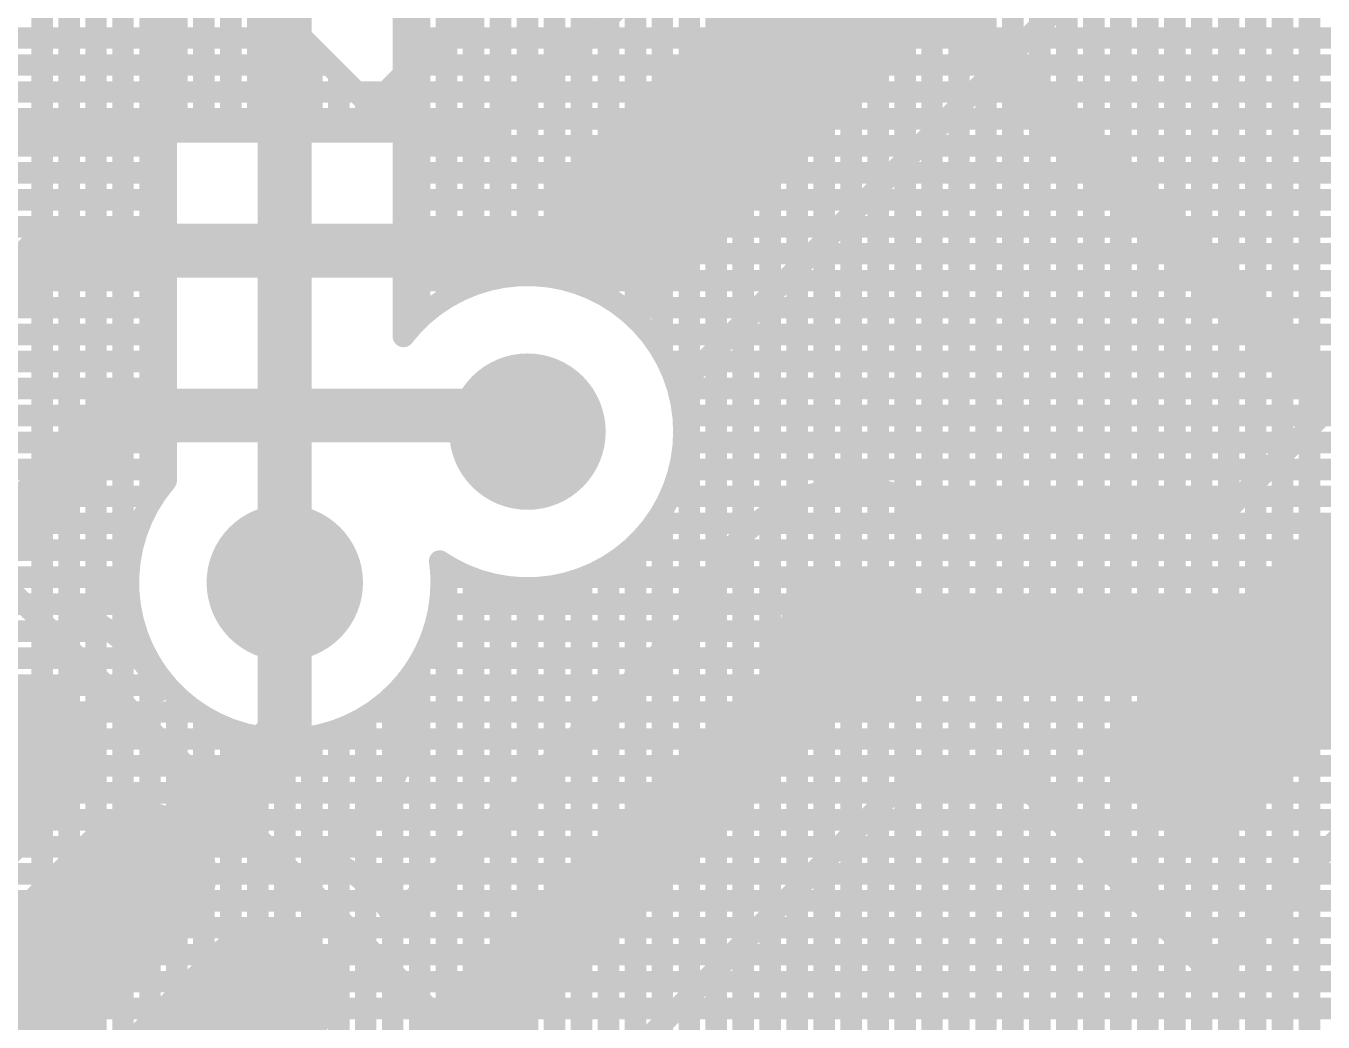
# Model space of a CAD drawing. Header units: millimetres. Extents: x 1.42 to 3.4, y 1.21 to 3.22.
# Drawn here: x 2.927 to 3.1675, y 2.1575 to 2.3422 of the extents above; entities that cross this region are included whole.
import ezdxf

# ---------------------------------------------------------------- set-up
doc = ezdxf.new("R2010")
doc.units = ezdxf.units.MM
doc.header["$MEASUREMENT"] = 0
for name, color, linetype in [('BottomLayer', 5, 'Continuous'), ('BottomSolder', 6, 'Continuous'), ('Mechanical15', 56, 'Continuous'), ('MultiLayer', 9, 'Continuous'), ('TopLayer', 1, 'Continuous'), ('TopOverlay', 2, 'Continuous'), ('TopPaste', 8, 'Continuous'), ('TopSolder', 216, 'Continuous'), ('ViaHoleLayer', 16, 'Continuous')]:
    doc.layers.add(name, color=color, linetype=linetype)

# ---------------------------------------------------------------- blocks, each defined once
blk = doc.blocks.new('KEY_SMT_3')
at = {"layer": 'TopLayer'}
for points in [[(-0.06102, 0.06102), (-0.06102, 0.08464), (-0.13976, 0.06102), (-0.13976, 0.08464)], [(-0.06102, -0.08464), (-0.06102, -0.06102), (-0.13976, -0.08464), (-0.13976, -0.06102)]]:
    blk.add_solid(points, dxfattribs=at)
at = {"layer": 'TopOverlay', "const_width": 0.006}
blk.add_lwpolyline([(-0.065, 0.09), (-0.065, -0.09)], dxfattribs=at)
at = {"layer": 'TopPaste'}
for points in [[(-0.06102, 0.06102), (-0.06102, 0.08464), (-0.13976, 0.06102), (-0.13976, 0.08464)], [(-0.06102, -0.08464), (-0.06102, -0.06102), (-0.13976, -0.08464), (-0.13976, -0.06102)]]:
    blk.add_solid(points, dxfattribs=at)
at = {"layer": 'TopSolder'}
for points in [[(-0.05852, 0.05852), (-0.05852, 0.08715), (-0.14226, 0.05852), (-0.14226, 0.08715)], [(-0.05852, -0.08715), (-0.05852, -0.05852), (-0.14226, -0.08715), (-0.14226, -0.05852)]]:
    blk.add_solid(points, dxfattribs=at)
blk = doc.blocks.new('44ML_N_21')
at = {"layer": 'Mechanical15', "const_width": 0.00394}
blk.add_lwpolyline([(0.26575, 0.26575), (0.26575, -0.26575)], dxfattribs=at)
at = {"layer": 'TopLayer', "const_width": 0.02165}
for points in [[(0.19882, -0.06299), (0.24606, -0.06299)], [(0.19882, -0.09449), (0.24606, -0.09449)], [(0.19882, -0.12598), (0.24606, -0.12598)]]:
    blk.add_lwpolyline(points, dxfattribs=at)
at = {"layer": 'TopLayer', "const_width": 0.01083}
for points in [[(0.24065, -0.06299, 1), (0.25148, -0.06299, 1)], [(0.24065, -0.09449, 1), (0.25148, -0.09449, 1)], [(0.24065, -0.12598, 1), (0.25148, -0.12598, 1)]]:
    blk.add_lwpolyline(points, format="xyb", close=True, dxfattribs=at)
at = {"layer": 'TopPaste', "const_width": 0.02165}
for points in [[(0.19882, -0.06299), (0.24606, -0.06299)], [(0.19882, -0.09449), (0.24606, -0.09449)], [(0.19882, -0.12598), (0.24606, -0.12598)]]:
    blk.add_lwpolyline(points, dxfattribs=at)
at = {"layer": 'TopPaste', "const_width": 0.01083}
for points in [[(0.24065, -0.06299, 1), (0.25148, -0.06299, 1)], [(0.24065, -0.09449, 1), (0.25148, -0.09449, 1)], [(0.24065, -0.12598, 1), (0.25148, -0.12598, 1)]]:
    blk.add_lwpolyline(points, format="xyb", close=True, dxfattribs=at)
at = {"layer": 'TopSolder', "const_width": 0.02665}
for points in [[(0.19882, -0.06299), (0.24606, -0.06299)], [(0.19882, -0.09449), (0.24606, -0.09449)], [(0.19882, -0.12598), (0.24606, -0.12598)]]:
    blk.add_lwpolyline(points, dxfattribs=at)
at = {"layer": 'TopSolder', "const_width": 0.01333}
for points in [[(0.2394, -0.06299, 1), (0.25273, -0.06299, 1)], [(0.19216, -0.09449, 1), (0.20548, -0.09449, 1)], [(0.2394, -0.09449, 1), (0.25273, -0.09449, 1)], [(0.2394, -0.12598, 1), (0.25273, -0.12598, 1)]]:
    blk.add_lwpolyline(points, format="xyb", close=True, dxfattribs=at)

msp = doc.modelspace()

# ---------------------------------------------------------------- linework, layer by layer
at = {"layer": 'BottomLayer'}
for points, const_width in [([(3, 2.288), (3, 3.21)], 0.004), ([(3.005, 2.29182), (3.005, 3.21)], 0.004), ([(3.01, 2.29422), (3.01, 3.21)], 0.004), ([(3.015, 2.29557), (3.015, 3.21)], 0.004), ([(3.02, 2.296), (3.02, 3.21)], 0.004), ([(3.025, 2.29557), (3.025, 3.21)], 0.004), ([(3.03, 2.29422), (3.03, 3.21)], 0.004), ([(3.035, 2.29182), (3.035, 3.21)], 0.004), ([(3.04, 2.288), (3.04, 3.21)], 0.004), ([(3.045, 2.2817), (3.045, 3.21)], 0.004), ([(3.05, 1.73), (3.05, 3.21)], 0.004), ([(3.055, 1.73), (3.055, 3.21)], 0.004), ([(3.06, 1.73), (3.06, 3.21)], 0.004), ([(3.065, 1.73), (3.065, 3.21)], 0.004), ([(3.07, 1.73), (3.07, 3.21)], 0.004), ([(3.075, 1.73), (3.075, 3.21)], 0.004), ([(3.08, 1.73), (3.08, 3.21)], 0.004), ([(3.085, 1.73), (3.085, 3.21)], 0.004), ([(3.09, 1.73), (3.09, 3.21)], 0.004), ([(3.095, 1.73), (3.095, 3.21)], 0.004), ([(3.1, 1.73), (3.1, 3.21)], 0.004), ([(3.105, 1.73), (3.105, 3.21)], 0.004), ([(3.11, 1.73), (3.11, 3.21)], 0.004), ([(3.115, 1.73), (3.115, 3.21)], 0.004), ([(3.12, 1.73), (3.12, 3.21)], 0.004), ([(3.125, 1.73), (3.125, 3.21)], 0.004), ([(3.13, 1.76863), (3.13, 3.21)], 0.004), ([(3.135, 1.78068), (3.135, 3.21)], 0.004), ([(3.14, 1.78769), (3.14, 3.21)], 0.004), ([(3.145, 1.79271), (3.145, 3.21)], 0.004), ([(3.15, 1.7965), (3.15, 3.21)], 0.004), ([(3.155, 1.79938), (3.155, 3.21)], 0.004), ([(3.16, 1.80153), (3.16, 3.21)], 0.004), ([(3.165, 1.80304), (3.165, 3.21)], 0.004), ([(2.93, 1.71111), (2.93, 2.54939)], 0.004), ([(2.935, 1.71611), (2.935, 2.54439)], 0.004), ([(2.94, 1.72111), (2.94, 2.53939)], 0.004), ([(2.975, 2.239), (2.975, 2.5355)], 0.01), ([(2.997, 2.28466), (2.997, 2.5355)], 0.004), ([(2.945, 1.72575), (2.945, 2.53439)], 0.004), ([(2.95, 2.2537), (2.95, 2.52939)], 0.004), ([(2.953, 2.25789), (2.953, 2.52639)], 0.004), ([(2.74561, 2.34), (2.953, 2.34)], 0.004), ([(2.997, 2.34), (3.384, 2.34)], 0.004), ([(2.74061, 2.335), (2.953, 2.335)], 0.004), ([(2.997, 2.335), (3.384, 2.335)], 0.004), ([(2.73561, 2.33), (2.953, 2.33)], 0.004), ([(2.997, 2.33), (3.384, 2.33)], 0.004), ([(2.73061, 2.325), (2.953, 2.325)], 0.004), ([(2.997, 2.325), (3.384, 2.325)], 0.004), ([(2.72561, 2.32), (2.953, 2.32)], 0.004), ([(2.997, 2.32), (3.384, 2.32)], 0.004), ([(2.72061, 2.315), (2.953, 2.315)], 0.004), ([(2.997, 2.315), (3.384, 2.315)], 0.004), ([(2.71561, 2.31), (2.953, 2.31)], 0.004), ([(2.997, 2.31), (3.384, 2.31)], 0.004), ([(2.71061, 2.305), (2.953, 2.305)], 0.004), ([(2.997, 2.305), (3.384, 2.305)], 0.004), ([(2.70561, 2.3), (2.953, 2.3)], 0.004), ([(2.997, 2.3), (3.384, 2.3)], 0.004), ([(2.70061, 2.295), (2.953, 2.295)], 0.004), ([(2.997, 2.295), (3.01245, 2.295)], 0.004), ([(3.02755, 2.295), (3.384, 2.295)], 0.004), ([(2.69561, 2.29), (2.953, 2.29)], 0.004), ([(2.997, 2.29), (3.00234, 2.29)], 0.004), ([(3.03766, 2.29), (3.384, 2.29)], 0.004), ([(2.69061, 2.285), (2.953, 2.285)], 0.004), ([(3.04274, 2.285), (3.384, 2.285)], 0.004), ([(2.68561, 2.28), (2.953, 2.28)], 0.004), ([(3.04592, 2.28), (3.384, 2.28)], 0.004), ([(2.68061, 2.275), (2.953, 2.275)], 0.004), ([(3.04787, 2.275), (3.384, 2.275)], 0.004), ([(2.67561, 2.27), (2.953, 2.27)], 0.004), ([(3.04884, 2.27), (3.384, 2.27)], 0.004), ([(2.67061, 2.265), (2.953, 2.265)], 0.004), ([(3.04893, 2.265), (3.384, 2.265)], 0.004), ([(2.66561, 2.26), (2.953, 2.26)], 0.004), ([(3.04814, 2.26), (3.384, 2.26)], 0.004), ([(2.66061, 2.255), (2.95081, 2.255)], 0.004), ([(3.0464, 2.255), (3.384, 2.255)], 0.004), ([(3.045, 1.73), (3.045, 2.2523)], 0.004), ([(2.65561, 2.25), (2.94817, 2.25)], 0.004), ([(3.04349, 2.25), (3.384, 2.25)], 0.004), ([(2.65061, 2.245), (2.94663, 2.245)], 0.004), ([(3.03889, 2.245), (3.384, 2.245)], 0.004), ([(3.04, 1.73), (3.04, 2.246)], 0.004), ([(3.005, 1.73), (3.005, 2.24218)], 0.004), ([(3.035, 1.73), (3.035, 2.24218)], 0.004), ([(2.64561, 2.24), (2.94602, 2.24)], 0.004), ([(3.00398, 2.24), (3.00942, 2.24)], 0.004), ([(3.01, 1.73), (3.01, 2.23978)], 0.004), ([(3.03, 1.73), (3.03, 2.23978)], 0.004), ([(3.03058, 2.24), (3.384, 2.24)], 0.004), ([(3.015, 1.73), (3.015, 2.23843)], 0.004), ([(3.02, 1.73), (3.02, 2.238)], 0.004), ([(3.025, 1.73), (3.025, 2.23843)], 0.004), ([(2.64061, 2.235), (2.94628, 2.235)], 0.004), ([(3.00372, 2.235), (3.384, 2.235)], 0.004), ([(2.63561, 2.23), (2.94743, 2.23)], 0.004), ([(3.00257, 2.23), (3.384, 2.23)], 0.004), ([(2.63061, 2.225), (2.9496, 2.225)], 0.004), ([(3.0004, 2.225), (3.384, 2.225)], 0.004), ([(2.95, 1.72849), (2.95, 2.2243)], 0.004), ([(3, 1.73), (3, 2.2243)], 0.004), ([(2.62561, 2.22), (2.95309, 2.22)], 0.004), ([(2.955, 1.72979), (2.955, 2.218)], 0.004), ([(2.995, 1.73), (2.995, 2.218)], 0.004), ([(2.99691, 2.22), (3.384, 2.22)], 0.004), ([(2.62061, 2.215), (2.95872, 2.215)], 0.004), ([(2.96, 1.73), (2.96, 2.21418)], 0.004), ([(2.99, 1.73), (2.99, 2.21418)], 0.004), ([(2.99128, 2.215), (3.384, 2.215)], 0.004), ([(2.965, 1.73), (2.965, 2.21178)], 0.004), ([(2.985, 1.73), (2.985, 2.21178)], 0.004), ([(2.61561, 2.21), (2.975, 2.21)], 0.004), ([(2.97, 1.73), (2.97, 2.21043)], 0.004), ([(2.975, 2.21), (3.384, 2.21)], 0.004), ([(2.975, 1.73), (2.975, 2.21)], 0.004), ([(2.98, 1.73), (2.98, 2.21043)], 0.004), ([(2.61061, 2.205), (3.384, 2.205)], 0.004), ([(2.60561, 2.2), (3.384, 2.2)], 0.004), ([(2.60061, 2.195), (3.384, 2.195)], 0.004), ([(2.59561, 2.19), (3.384, 2.19)], 0.004), ([(2.59061, 2.185), (3.384, 2.185)], 0.004), ([(2.58561, 2.18), (3.384, 2.18)], 0.004), ([(2.58061, 2.175), (3.384, 2.175)], 0.004), ([(2.57561, 2.17), (3.384, 2.17)], 0.004), ([(2.57061, 2.165), (3.384, 2.165)], 0.004), ([(2.56561, 2.16), (3.384, 2.16)], 0.004)]:
    msp.add_lwpolyline(points, dxfattribs=dict(at, const_width=const_width))
for points, const_width in [([(2.952, 2.34, 1), (2.954, 2.34, 1)], 0.002), ([(2.996, 2.34, 1), (2.998, 2.34, 1)], 0.002), ([(2.952, 2.335, 1), (2.954, 2.335, 1)], 0.002), ([(2.996, 2.335, 1), (2.998, 2.335, 1)], 0.002), ([(2.952, 2.33, 1), (2.954, 2.33, 1)], 0.002), ([(2.996, 2.33, 1), (2.998, 2.33, 1)], 0.002), ([(2.952, 2.325, 1), (2.954, 2.325, 1)], 0.002), ([(2.996, 2.325, 1), (2.998, 2.325, 1)], 0.002), ([(2.952, 2.32, 1), (2.954, 2.32, 1)], 0.002), ([(2.996, 2.32, 1), (2.998, 2.32, 1)], 0.002), ([(2.952, 2.315, 1), (2.954, 2.315, 1)], 0.002), ([(2.996, 2.315, 1), (2.998, 2.315, 1)], 0.002), ([(2.952, 2.31, 1), (2.954, 2.31, 1)], 0.002), ([(2.996, 2.31, 1), (2.998, 2.31, 1)], 0.002), ([(2.952, 2.305, 1), (2.954, 2.305, 1)], 0.002), ([(2.996, 2.305, 1), (2.998, 2.305, 1)], 0.002), ([(2.952, 2.3, 1), (2.954, 2.3, 1)], 0.002), ([(2.996, 2.3, 1), (2.998, 2.3, 1)], 0.002), ([(2.952, 2.295, 1), (2.954, 2.295, 1)], 0.002), ([(2.996, 2.295, 1), (2.998, 2.295, 1)], 0.002), ([(3.01145, 2.295, 1), (3.01345, 2.295, 1)], 0.002), ([(3.014, 2.29557, 1), (3.016, 2.29557, 1)], 0.002), ([(3.019, 2.296, 1), (3.021, 2.296, 1)], 0.002), ([(3.024, 2.29557, 1), (3.026, 2.29557, 1)], 0.002), ([(3.02655, 2.295, 1), (3.02855, 2.295, 1)], 0.002), ([(3.009, 2.29422, 1), (3.011, 2.29422, 1)], 0.002), ([(3.029, 2.29422, 1), (3.031, 2.29422, 1)], 0.002), ([(2.952, 2.29, 1), (2.954, 2.29, 1)], 0.002), ([(2.996, 2.29, 1), (2.998, 2.29, 1)], 0.002), ([(3.00134, 2.29, 1), (3.00334, 2.29, 1)], 0.002), ([(3.004, 2.29182, 1), (3.006, 2.29182, 1)], 0.002), ([(3.034, 2.29182, 1), (3.036, 2.29182, 1)], 0.002), ([(3.03666, 2.29, 1), (3.03866, 2.29, 1)], 0.002), ([(2.999, 2.288, 1), (3.001, 2.288, 1)], 0.002), ([(3.039, 2.288, 1), (3.041, 2.288, 1)], 0.002), ([(2.952, 2.285, 1), (2.954, 2.285, 1)], 0.002), ([(2.996, 2.28466, 1), (2.998, 2.28466, 1)], 0.002), ([(2.996, 2.28466, 1), (2.998, 2.28466, 1)], 0.002), ([(3.04174, 2.285, 1), (3.04374, 2.285, 1)], 0.002), ([(3.044, 2.2817, 1), (3.046, 2.2817, 1)], 0.002), ([(2.952, 2.28, 1), (2.954, 2.28, 1)], 0.002), ([(3.04492, 2.28, 1), (3.04692, 2.28, 1)], 0.002), ([(3.014, 2.267, 1), (3.026, 2.267, 1)], 0.012), ([(2.952, 2.275, 1), (2.954, 2.275, 1)], 0.002), ([(3.04687, 2.275, 1), (3.04887, 2.275, 1)], 0.002), ([(2.952, 2.27, 1), (2.954, 2.27, 1)], 0.002), ([(3.04784, 2.27, 1), (3.04984, 2.27, 1)], 0.002), ([(3.048, 2.267, 1), (3.05, 2.267, 1)], 0.002), ([(3.048, 2.267, 1), (3.05, 2.267, 1)], 0.002), ([(2.952, 2.265, 1), (2.954, 2.265, 1)], 0.002), ([(3.04793, 2.265, 1), (3.04993, 2.265, 1)], 0.002), ([(2.952, 2.26, 1), (2.954, 2.26, 1)], 0.002), ([(3.04714, 2.26, 1), (3.04914, 2.26, 1)], 0.002), ([(2.952, 2.25789, 1), (2.954, 2.25789, 1)], 0.002), ([(2.952, 2.25789, 1), (2.954, 2.25789, 1)], 0.002), ([(2.94981, 2.255, 1), (2.95181, 2.255, 1)], 0.002), ([(3.0454, 2.255, 1), (3.0474, 2.255, 1)], 0.002), ([(2.949, 2.2537, 1), (2.951, 2.2537, 1)], 0.002), ([(3.044, 2.2523, 1), (3.046, 2.2523, 1)], 0.002), ([(2.94717, 2.25, 1), (2.94917, 2.25, 1)], 0.002), ([(3.04249, 2.25, 1), (3.04449, 2.25, 1)], 0.002), ([(2.969, 2.239, 1), (2.981, 2.239, 1)], 0.012), ([(2.94563, 2.245, 1), (2.94763, 2.245, 1)], 0.002), ([(3.03789, 2.245, 1), (3.03989, 2.245, 1)], 0.002), ([(3.039, 2.246, 1), (3.041, 2.246, 1)], 0.002), ([(2.9725, 2.239, 1), (2.9775, 2.239, 1)], 0.005), ([(3.00272, 2.243, 1), (3.00472, 2.243, 1)], 0.002), ([(3.00272, 2.243, 1), (3.00472, 2.243, 1)], 0.002), ([(3.004, 2.24218, 1), (3.006, 2.24218, 1)], 0.002), ([(3.034, 2.24218, 1), (3.036, 2.24218, 1)], 0.002), ([(2.94502, 2.24, 1), (2.94702, 2.24, 1)], 0.002), ([(3.00298, 2.24, 1), (3.00498, 2.24, 1)], 0.002), ([(3.00842, 2.24, 1), (3.01042, 2.24, 1)], 0.002), ([(3.009, 2.23978, 1), (3.011, 2.23978, 1)], 0.002), ([(3.029, 2.23978, 1), (3.031, 2.23978, 1)], 0.002), ([(3.02958, 2.24, 1), (3.03158, 2.24, 1)], 0.002), ([(3.003, 2.239, 1), (3.005, 2.239, 1)], 0.002), ([(3.003, 2.239, 1), (3.005, 2.239, 1)], 0.002), ([(3.014, 2.23843, 1), (3.016, 2.23843, 1)], 0.002), ([(3.019, 2.238, 1), (3.021, 2.238, 1)], 0.002), ([(3.024, 2.23843, 1), (3.026, 2.23843, 1)], 0.002), ([(3.07464, 2.22751, 1), (3.08664, 2.22751, 1)], 0.012), ([(2.94528, 2.235, 1), (2.94728, 2.235, 1)], 0.002), ([(3.00272, 2.235, 1), (3.00472, 2.235, 1)], 0.002), ([(2.94643, 2.23, 1), (2.94843, 2.23, 1)], 0.002), ([(3.00157, 2.23, 1), (3.00357, 2.23, 1)], 0.002), ([(2.9486, 2.225, 1), (2.9506, 2.225, 1)], 0.002), ([(2.9994, 2.225, 1), (3.0014, 2.225, 1)], 0.002), ([(2.949, 2.2243, 1), (2.951, 2.2243, 1)], 0.002), ([(2.999, 2.2243, 1), (3.001, 2.2243, 1)], 0.002), ([(2.95209, 2.22, 1), (2.95409, 2.22, 1)], 0.002), ([(2.954, 2.218, 1), (2.956, 2.218, 1)], 0.002), ([(2.994, 2.218, 1), (2.996, 2.218, 1)], 0.002), ([(2.99591, 2.22, 1), (2.99791, 2.22, 1)], 0.002), ([(2.95772, 2.215, 1), (2.95972, 2.215, 1)], 0.002), ([(2.959, 2.21418, 1), (2.961, 2.21418, 1)], 0.002), ([(2.989, 2.21418, 1), (2.991, 2.21418, 1)], 0.002), ([(2.99028, 2.215, 1), (2.99228, 2.215, 1)], 0.002), ([(2.964, 2.21178, 1), (2.966, 2.21178, 1)], 0.002), ([(2.984, 2.21178, 1), (2.986, 2.21178, 1)], 0.002), ([(2.969, 2.21043, 1), (2.971, 2.21043, 1)], 0.002), ([(2.974, 2.21, 1), (2.976, 2.21, 1)], 0.002), ([(2.974, 2.21, 1), (2.976, 2.21, 1)], 0.002), ([(2.974, 2.21, 1), (2.976, 2.21, 1)], 0.002), ([(2.979, 2.21043, 1), (2.981, 2.21043, 1)], 0.002)]:
    msp.add_lwpolyline(points, format="xyb", close=True, dxfattribs=dict(at, const_width=const_width))
at = {"layer": 'BottomLayer', "const_width": 0.004}
for points in [[(2.997, 2.28466, -0.716435), (3.049, 2.267)], [(3.049, 2.267, -0.601717), (3.00372, 2.243)], [(3.004, 2.239, -1.436901), (2.953, 2.25789)], [(3.00372, 2.243, -0.034596), (3.004, 2.239)]]:
    msp.add_lwpolyline(points, format="xyb", dxfattribs=at)
at = {"layer": 'BottomSolder', "const_width": 0.0145}
for points in [[(3.01275, 2.267, 1), (3.02725, 2.267, 1)], [(2.96775, 2.239, 1), (2.98225, 2.239, 1)], [(3.07339, 2.22751, 1), (3.08789, 2.22751, 1)]]:
    msp.add_lwpolyline(points, format="xyb", close=True, dxfattribs=at)
at = {"layer": 'MultiLayer', "const_width": 0.012}
for points in [[(3.014, 2.267, 1), (3.026, 2.267, 1)], [(2.969, 2.239, 1), (2.981, 2.239, 1)], [(3.07464, 2.22751, 1), (3.08664, 2.22751, 1)]]:
    msp.add_lwpolyline(points, format="xyb", close=True, dxfattribs=at)
at = {"layer": 'TopLayer'}
for points, const_width in [([(2.95, 2.32258), (2.95, 2.49226)], 0.004), ([(2.945, 2.32258), (2.945, 2.48726)], 0.004), ([(2.94, 2.32258), (2.94, 2.48226)], 0.004), ([(2.935, 2.32258), (2.935, 2.47726)], 0.004), ([(3.125, 2.25201), (3.125, 2.47726)], 0.004), ([(3.14, 2.25201), (3.14, 2.47514)], 0.004), ([(2.93, 2.32256), (2.93, 2.47226)], 0.004), ([(3.13, 2.25201), (3.13, 2.47226)], 0.004), ([(3.135, 2.25201), (3.135, 2.47014)], 0.004), ([(3.145, 2.25201), (3.145, 2.45226)], 0.004), ([(3.15, 2.25274), (3.15, 2.44726)], 0.004), ([(3.155, 2.25774), (3.155, 2.44226)], 0.004), ([(3.16, 2.26274), (3.16, 2.43726)], 0.004), ([(3.165, 2.26774), (3.165, 2.43226)], 0.004), ([(2.99102, 2.32728), (3.07074, 2.407)], 0.004), ([(3.01383, 2.32258), (3.082, 2.39074)], 0.004), ([(3.035, 2.34375), (3.035, 2.37125)], 0.004), ([(2.95028, 2.36802), (2.99102, 2.32728)], 0.004), ([(3.03, 2.33875), (3.03, 2.36625)], 0.004), ([(2.955, 2.32258), (2.955, 2.3633)], 0.004), ([(3.025, 2.33375), (3.025, 2.36125)], 0.004), ([(2.96, 2.32258), (2.96, 2.3583)], 0.004), ([(3.02, 2.32875), (3.02, 2.35625)], 0.004), ([(2.965, 2.32258), (2.965, 2.3533)], 0.004), ([(3.015, 2.32375), (3.015, 2.35125)], 0.004), ([(2.97, 2.32258), (2.97, 2.3483)], 0.004), ([(3.04785, 2.2751), (3.12274, 2.35)], 0.004), ([(3.01, 2.32258), (3.01, 2.34625)], 0.004), ([(3.12, 2.25201), (3.12, 2.34726)], 0.004), ([(2.975, 2.32258), (2.975, 2.3433)], 0.004), ([(3.005, 2.32258), (3.005, 2.34125)], 0.004), ([(3.115, 2.25201), (3.115, 2.34226)], 0.004), ([(2.83308, 2.34), (2.9783, 2.34)], 0.004), ([(2.98, 2.32258), (2.98, 2.3383)], 0.004), ([(3.00375, 2.34), (3.03125, 2.34)], 0.004), ([(3.11274, 2.34), (3.25726, 2.34)], 0.004), ([(3, 2.32258), (3, 2.33625)], 0.004), ([(3.11, 2.25201), (3.11, 2.33726)], 0.004), ([(2.83779, 2.335), (2.9833, 2.335)], 0.004), ([(2.985, 2.32258), (2.985, 2.3333)], 0.004), ([(2.99875, 2.335), (3.02625, 2.335)], 0.004), ([(3.03258, 2.30058), (3.06251, 2.33051)], 0.01), ([(3.10774, 2.335), (3.26226, 2.335)], 0.004), ([(2.995, 2.32258), (2.995, 2.33125)], 0.004), ([(3.105, 2.25201), (3.105, 2.33226)], 0.004), ([(2.84071, 2.33), (2.9883, 2.33)], 0.004), ([(2.9883, 2.33), (2.99375, 2.33)], 0.004), ([(2.99375, 2.33), (3.02125, 2.33)], 0.004), ([(3.10274, 2.33), (3.26726, 2.33)], 0.004), ([(2.99, 2.32258), (2.99, 2.3283)], 0.004), ([(3.1, 2.25201), (3.1, 2.32726)], 0.004), ([(2.84242, 2.325), (3.01625, 2.325)], 0.004), ([(3.09774, 2.325), (3.27226, 2.325)], 0.004), ([(2.931, 2.32258), (3.01383, 2.32258)], 0.004), ([(3.095, 2.2527), (3.095, 2.32226)], 0.004), ([(3.09274, 2.32), (3.27726, 2.32)], 0.004), ([(3.09, 2.25496), (3.09, 2.31726)], 0.004), ([(3.08774, 2.315), (3.28226, 2.315)], 0.004), ([(3.085, 2.25618), (3.085, 2.31226)], 0.004), ([(3.08274, 2.31), (3.28726, 2.31)], 0.004), ([(3.08, 2.2565), (3.08, 2.30726)], 0.004), ([(3.07774, 2.305), (3.39, 2.305)], 0.004), ([(2.86546, 2.23504), (2.931, 2.30058)], 0.01), ([(2.931, 2.30058), (3.03258, 2.30058)], 0.01), ([(3.075, 2.25596), (3.075, 2.30226)], 0.004), ([(3.07274, 2.3), (3.39, 2.3)], 0.004), ([(3.07, 2.25449), (3.07, 2.29726)], 0.004), ([(3.06774, 2.295), (3.39, 2.295)], 0.004), ([(3.06274, 2.29), (3.39, 2.29)], 0.004), ([(3.065, 2.25193), (3.065, 2.29226)], 0.004), ([(3.14927, 2.25201), (3.185, 2.28774)], 0.004), ([(3.06, 2.24788), (3.06, 2.28726)], 0.004), ([(3.05774, 2.285), (3.18226, 2.285)], 0.004), ([(3.055, 2.24106), (3.055, 2.28226)], 0.004), ([(3.05274, 2.28), (3.17726, 2.28)], 0.004), ([(3.05, 2.23152), (3.05, 2.27726)], 0.004), ([(3.04787, 2.275), (3.17226, 2.275)], 0.004), ([(2.88773, 2.21277), (2.94496, 2.27)], 0.01), ([(2.94496, 2.27), (3.0205, 2.27)], 0.01), ([(3.0205, 2.27), (3.0235, 2.267)], 0.01), ([(3.04884, 2.27), (3.16726, 2.27)], 0.004), ([(3.04893, 2.265), (3.16226, 2.265)], 0.004), ([(3.04814, 2.26), (3.15726, 2.26)], 0.004), ([(3.0464, 2.255), (3.07141, 2.255)], 0.004), ([(3.08987, 2.255), (3.15226, 2.255)], 0.004), ([(3.045, 2.22652), (3.045, 2.2523)], 0.004), ([(3.09616, 2.25201), (3.14927, 2.25201)], 0.004), ([(3.04349, 2.25), (3.06233, 2.25)], 0.004), ([(3.14602, 2.16728), (3.22574, 2.247)], 0.004), ([(3.03889, 2.245), (3.05751, 2.245)], 0.004), ([(3.04, 2.22152), (3.04, 2.246)], 0.004), ([(2.975, 2.21095), (2.975, 2.239)], 0.01), ([(3.005, 2.18652), (3.005, 2.24218)], 0.004), ([(3.035, 2.21652), (3.035, 2.24218)], 0.004), ([(2.93848, 2.23241), (2.94602, 2.23994)], 0.004), ([(3.00398, 2.24), (3.00942, 2.24)], 0.004), ([(3.01, 2.19152), (3.01, 2.23978)], 0.004), ([(3.03, 2.21152), (3.03, 2.23978)], 0.004), ([(3.03058, 2.24), (3.05447, 2.24)], 0.004), ([(2.945, 2.22816), (2.945, 2.23892)], 0.004), ([(3.015, 2.19652), (3.015, 2.23843)], 0.004), ([(3.02, 2.20152), (3.02, 2.238)], 0.004), ([(3.025, 2.20652), (3.025, 2.23843)], 0.004), ([(2.94108, 2.235), (2.94628, 2.235)], 0.004), ([(3.00372, 2.235), (3.05263, 2.235)], 0.004), ([(2.97681, 2.12368), (3.08064, 2.22751)], 0.015), ([(2.99524, 2.17675), (3.05235, 2.23386)], 0.004), ([(3.08064, 2.22751), (3.16551, 2.22751)], 0.015), ([(2.94265, 2.23), (2.94743, 2.23)], 0.004), ([(3.00257, 2.23), (3.04848, 2.23)], 0.004), ([(3.0004, 2.225), (3.04348, 2.225)], 0.004), ([(3, 2.18152), (3, 2.2243)], 0.004), ([(2.997, 2.21095), (2.997, 2.22011)], 0.004), ([(2.997, 2.22), (3.03848, 2.22)], 0.004), ([(2.93227, 2.16822), (2.975, 2.21095)], 0.01), ([(2.997, 2.215), (3.03348, 2.215)], 0.004), ([(2.99698, 2.21), (3.02848, 2.21)], 0.004), ([(2.99618, 2.205), (3.02348, 2.205)], 0.004), ([(2.995, 2.17715), (2.995, 2.20179)], 0.004), ([(3.095, 1.90464), (3.095, 2.20231)], 0.004), ([(3.09616, 2.20301), (3.11029, 2.20301)], 0.004), ([(3.1, 1.89964), (3.1, 2.20301)], 0.004), ([(3.105, 1.89464), (3.105, 2.20301)], 0.004), ([(3.11, 1.88964), (3.11, 2.20301)], 0.004), ([(3.11029, 2.20301), (3.14602, 2.16728)], 0.004), ([(2.99408, 2.2), (3.01848, 2.2)], 0.004), ([(3.02017, 2.13239), (3.08699, 2.19921)], 0.004), ([(3.08982, 2.2), (3.1133, 2.2)], 0.004), ([(3.09, 1.90964), (3.09, 2.20006)], 0.004), ([(3.085, 1.90879), (3.085, 2.19722)], 0.004), ([(3.115, 1.88566), (3.115, 2.1983)], 0.004), ([(2.98303, 2.18787), (2.99052, 2.19536)], 0.004), ([(2.99, 2.18321), (2.99, 2.19484)], 0.004), ([(2.99016, 2.195), (3.01348, 2.195)], 0.004), ([(3.08278, 2.195), (3.1183, 2.195)], 0.004), ([(3.08, 1.90379), (3.08, 2.19222)], 0.004), ([(3.12, 1.88566), (3.12, 2.1933)], 0.004), ([(2.98516, 2.19), (3.00848, 2.19)], 0.004), ([(3.07778, 2.19), (3.1233, 2.19)], 0.004), ([(3.16875, 2.19), (3.39, 2.19)], 0.004), ([(3.075, 1.89879), (3.075, 2.18722)], 0.004), ([(3.125, 1.88566), (3.125, 2.1883)], 0.004), ([(2.98783, 2.185), (3.00348, 2.185)], 0.004), ([(3.07278, 2.185), (3.1283, 2.185)], 0.004), ([(3.16375, 2.185), (3.39, 2.185)], 0.004), ([(3.165, 1.92233), (3.165, 2.18625)], 0.004), ([(3.07, 1.89379), (3.07, 2.18222)], 0.004), ([(3.13, 1.88566), (3.13, 2.1833)], 0.004), ([(2.99301, 2.18), (2.99848, 2.18)], 0.004), ([(3.06778, 2.18), (3.1333, 2.18)], 0.004), ([(3.15875, 2.18), (3.39, 2.18)], 0.004), ([(3.16, 1.91699), (3.16, 2.18125)], 0.004), ([(3.065, 1.88879), (3.065, 2.17722)], 0.004), ([(3.135, 1.88615), (3.135, 2.1783)], 0.004), ([(3.06278, 2.175), (3.1383, 2.175)], 0.004), ([(3.15375, 2.175), (3.39, 2.175)], 0.004), ([(3.155, 1.90615), (3.155, 2.17625)], 0.004), ([(3.06, 1.88566), (3.06, 2.17222)], 0.004), ([(3.14, 1.89115), (3.14, 2.1733)], 0.004), ([(3.05778, 2.17), (3.1433, 2.17)], 0.004), ([(3.1433, 2.17), (3.14875, 2.17)], 0.004), ([(3.14875, 2.17), (3.39, 2.17)], 0.004), ([(3.15, 1.90115), (3.15, 2.17125)], 0.004), ([(3.145, 1.89615), (3.145, 2.1683)], 0.004), ([(3.05278, 2.165), (3.39, 2.165)], 0.004), ([(3.055, 1.88566), (3.055, 2.16722)], 0.004), ([(3.05, 1.88566), (3.05, 2.16222)], 0.004), ([(3.04778, 2.16), (3.39, 2.16)], 0.004), ([(3.045, 1.88566), (3.045, 2.15722)], 0.004)]:
    msp.add_lwpolyline(points, dxfattribs=dict(at, const_width=const_width))
for points, const_width in [([(2.974, 2.3433, 1), (2.976, 2.3433, 1)], 0.002), ([(3.034, 2.34375, 1), (3.036, 2.34375, 1)], 0.002), ([(3.004, 2.34125, 1), (3.006, 2.34125, 1)], 0.002), ([(3.114, 2.34226, 1), (3.116, 2.34226, 1)], 0.002), ([(2.9773, 2.34, 1), (2.9793, 2.34, 1)], 0.002), ([(2.979, 2.3383, 1), (2.981, 2.3383, 1)], 0.002), ([(3.00275, 2.34, 1), (3.00475, 2.34, 1)], 0.002), ([(3.029, 2.33875, 1), (3.031, 2.33875, 1)], 0.002), ([(3.03025, 2.34, 1), (3.03225, 2.34, 1)], 0.002), ([(3.11174, 2.34, 1), (3.11374, 2.34, 1)], 0.002), ([(2.999, 2.33625, 1), (3.001, 2.33625, 1)], 0.002), ([(3.109, 2.33726, 1), (3.111, 2.33726, 1)], 0.002), ([(2.9823, 2.335, 1), (2.9843, 2.335, 1)], 0.002), ([(2.984, 2.3333, 1), (2.986, 2.3333, 1)], 0.002), ([(2.99775, 2.335, 1), (2.99975, 2.335, 1)], 0.002), ([(3.024, 2.33375, 1), (3.026, 2.33375, 1)], 0.002), ([(3.02525, 2.335, 1), (3.02725, 2.335, 1)], 0.002), ([(3.06001, 2.33051, 1), (3.06501, 2.33051, 1)], 0.005), ([(3.10674, 2.335, 1), (3.10874, 2.335, 1)], 0.002), ([(2.994, 2.33125, 1), (2.996, 2.33125, 1)], 0.002), ([(3.104, 2.33226, 1), (3.106, 2.33226, 1)], 0.002), ([(2.9873, 2.33, 1), (2.9893, 2.33, 1)], 0.002), ([(2.9873, 2.33, 1), (2.9893, 2.33, 1)], 0.002), ([(2.99275, 2.33, 1), (2.99475, 2.33, 1)], 0.002), ([(2.99275, 2.33, 1), (2.99475, 2.33, 1)], 0.002), ([(3.019, 2.32875, 1), (3.021, 2.32875, 1)], 0.002), ([(3.02025, 2.33, 1), (3.02225, 2.33, 1)], 0.002), ([(3.10174, 2.33, 1), (3.10374, 2.33, 1)], 0.002), ([(2.989, 2.3283, 1), (2.991, 2.3283, 1)], 0.002), ([(2.99002, 2.32728, 1), (2.99202, 2.32728, 1)], 0.002), ([(2.99002, 2.32728, 1), (2.99202, 2.32728, 1)], 0.002), ([(3.099, 2.32726, 1), (3.101, 2.32726, 1)], 0.002), ([(3.014, 2.32375, 1), (3.016, 2.32375, 1)], 0.002), ([(3.01525, 2.325, 1), (3.01725, 2.325, 1)], 0.002), ([(3.09674, 2.325, 1), (3.09874, 2.325, 1)], 0.002), ([(2.929, 2.32256, 1), (2.931, 2.32256, 1)], 0.002), ([(2.93, 2.32258, 1), (2.932, 2.32258, 1)], 0.002), ([(2.93, 2.32258, 1), (2.932, 2.32258, 1)], 0.002), ([(2.93, 2.32258, 1), (2.932, 2.32258, 1)], 0.002), ([(2.934, 2.32258, 1), (2.936, 2.32258, 1)], 0.002), ([(2.939, 2.32258, 1), (2.941, 2.32258, 1)], 0.002), ([(2.944, 2.32258, 1), (2.946, 2.32258, 1)], 0.002), ([(2.949, 2.32258, 1), (2.951, 2.32258, 1)], 0.002), ([(2.954, 2.32258, 1), (2.956, 2.32258, 1)], 0.002), ([(2.959, 2.32258, 1), (2.961, 2.32258, 1)], 0.002), ([(2.964, 2.32258, 1), (2.966, 2.32258, 1)], 0.002), ([(2.969, 2.32258, 1), (2.971, 2.32258, 1)], 0.002), ([(2.974, 2.32258, 1), (2.976, 2.32258, 1)], 0.002), ([(2.979, 2.32258, 1), (2.981, 2.32258, 1)], 0.002), ([(2.984, 2.32258, 1), (2.986, 2.32258, 1)], 0.002), ([(2.989, 2.32258, 1), (2.991, 2.32258, 1)], 0.002), ([(2.994, 2.32258, 1), (2.996, 2.32258, 1)], 0.002), ([(2.999, 2.32258, 1), (3.001, 2.32258, 1)], 0.002), ([(3.004, 2.32258, 1), (3.006, 2.32258, 1)], 0.002), ([(3.009, 2.32258, 1), (3.011, 2.32258, 1)], 0.002), ([(3.01283, 2.32258, 1), (3.01483, 2.32258, 1)], 0.002), ([(3.01283, 2.32258, 1), (3.01483, 2.32258, 1)], 0.002), ([(3.094, 2.32226, 1), (3.096, 2.32226, 1)], 0.002), ([(3.09174, 2.32, 1), (3.09374, 2.32, 1)], 0.002), ([(3.089, 2.31726, 1), (3.091, 2.31726, 1)], 0.002), ([(3.08674, 2.315, 1), (3.08874, 2.315, 1)], 0.002), ([(3.084, 2.31226, 1), (3.086, 2.31226, 1)], 0.002), ([(3.08174, 2.31, 1), (3.08374, 2.31, 1)], 0.002), ([(3.079, 2.30726, 1), (3.081, 2.30726, 1)], 0.002), ([(3.07674, 2.305, 1), (3.07874, 2.305, 1)], 0.002), ([(2.9285, 2.30058, 1), (2.9335, 2.30058, 1)], 0.005), ([(2.9285, 2.30058, 1), (2.9335, 2.30058, 1)], 0.005), ([(3.03008, 2.30058, 1), (3.03508, 2.30058, 1)], 0.005), ([(3.03008, 2.30058, 1), (3.03508, 2.30058, 1)], 0.005), ([(3.074, 2.30226, 1), (3.076, 2.30226, 1)], 0.002), ([(3.07174, 2.3, 1), (3.07374, 2.3, 1)], 0.002), ([(3.069, 2.29726, 1), (3.071, 2.29726, 1)], 0.002), ([(3.06674, 2.295, 1), (3.06874, 2.295, 1)], 0.002), ([(3.06174, 2.29, 1), (3.06374, 2.29, 1)], 0.002), ([(3.064, 2.29226, 1), (3.066, 2.29226, 1)], 0.002), ([(3.059, 2.28726, 1), (3.061, 2.28726, 1)], 0.002), ([(3.05674, 2.285, 1), (3.05874, 2.285, 1)], 0.002), ([(3.054, 2.28226, 1), (3.056, 2.28226, 1)], 0.002), ([(3.05174, 2.28, 1), (3.05374, 2.28, 1)], 0.002), ([(3.014, 2.267, 1), (3.026, 2.267, 1)], 0.012), ([(3.049, 2.27726, 1), (3.051, 2.27726, 1)], 0.002), ([(3.04684, 2.2751, 1), (3.04885, 2.2751, 1)], 0.002), ([(3.04684, 2.2751, 1), (3.04885, 2.2751, 1)], 0.002), ([(3.04687, 2.275, 1), (3.04887, 2.275, 1)], 0.002), ([(2.94246, 2.27, 1), (2.94746, 2.27, 1)], 0.005), ([(2.94246, 2.27, 1), (2.94746, 2.27, 1)], 0.005), ([(3.018, 2.27, 1), (3.023, 2.27, 1)], 0.005), ([(3.018, 2.27, 1), (3.023, 2.27, 1)], 0.005), ([(3.021, 2.267, 1), (3.026, 2.267, 1)], 0.005), ([(3.04784, 2.27, 1), (3.04984, 2.27, 1)], 0.002), ([(3.16626, 2.27, 1), (3.16826, 2.27, 1)], 0.002), ([(3.048, 2.267, 1), (3.05, 2.267, 1)], 0.002), ([(3.048, 2.267, 1), (3.05, 2.267, 1)], 0.002), ([(3.164, 2.26774, 1), (3.166, 2.26774, 1)], 0.002), ([(3.04793, 2.265, 1), (3.04993, 2.265, 1)], 0.002), ([(3.16126, 2.265, 1), (3.16326, 2.265, 1)], 0.002), ([(3.159, 2.26274, 1), (3.161, 2.26274, 1)], 0.002), ([(3.04714, 2.26, 1), (3.04914, 2.26, 1)], 0.002), ([(3.15626, 2.26, 1), (3.15826, 2.26, 1)], 0.002), ([(3.079, 2.2565, 1), (3.081, 2.2565, 1)], 0.002), ([(3.154, 2.25774, 1), (3.156, 2.25774, 1)], 0.002), ([(3.0454, 2.255, 1), (3.0474, 2.255, 1)], 0.002), ([(3.069, 2.25449, 1), (3.071, 2.25449, 1)], 0.002), ([(3.07041, 2.255, 1), (3.07241, 2.255, 1)], 0.002), ([(3.074, 2.25596, 1), (3.076, 2.25596, 1)], 0.002), ([(3.084, 2.25618, 1), (3.086, 2.25618, 1)], 0.002), ([(3.08887, 2.255, 1), (3.09087, 2.255, 1)], 0.002), ([(3.089, 2.25496, 1), (3.091, 2.25496, 1)], 0.002), ([(3.15126, 2.255, 1), (3.15326, 2.255, 1)], 0.002), ([(3.044, 2.2523, 1), (3.046, 2.2523, 1)], 0.002), ([(3.064, 2.25193, 1), (3.066, 2.25193, 1)], 0.002), ([(3.094, 2.2527, 1), (3.096, 2.2527, 1)], 0.002), ([(3.09516, 2.25201, 1), (3.09716, 2.25201, 1)], 0.002), ([(3.09516, 2.25201, 1), (3.09716, 2.25201, 1)], 0.002), ([(3.099, 2.25201, 1), (3.101, 2.25201, 1)], 0.002), ([(3.104, 2.25201, 1), (3.106, 2.25201, 1)], 0.002), ([(3.109, 2.25201, 1), (3.111, 2.25201, 1)], 0.002), ([(3.114, 2.25201, 1), (3.116, 2.25201, 1)], 0.002), ([(3.119, 2.25201, 1), (3.121, 2.25201, 1)], 0.002), ([(3.124, 2.25201, 1), (3.126, 2.25201, 1)], 0.002), ([(3.129, 2.25201, 1), (3.131, 2.25201, 1)], 0.002), ([(3.134, 2.25201, 1), (3.136, 2.25201, 1)], 0.002), ([(3.139, 2.25201, 1), (3.141, 2.25201, 1)], 0.002), ([(3.144, 2.25201, 1), (3.146, 2.25201, 1)], 0.002), ([(3.14827, 2.25201, 1), (3.15027, 2.25201, 1)], 0.002), ([(3.14827, 2.25201, 1), (3.15027, 2.25201, 1)], 0.002), ([(3.149, 2.25274, 1), (3.151, 2.25274, 1)], 0.002), ([(3.04249, 2.25, 1), (3.04449, 2.25, 1)], 0.002), ([(3.06133, 2.25, 1), (3.06333, 2.25, 1)], 0.002), ([(2.969, 2.239, 1), (2.981, 2.239, 1)], 0.012), ([(3.059, 2.24788, 1), (3.061, 2.24788, 1)], 0.002), ([(3.03789, 2.245, 1), (3.03989, 2.245, 1)], 0.002), ([(3.039, 2.246, 1), (3.041, 2.246, 1)], 0.002), ([(3.05651, 2.245, 1), (3.05851, 2.245, 1)], 0.002), ([(2.9725, 2.239, 1), (2.9775, 2.239, 1)], 0.005), ([(3.00272, 2.243, 1), (3.00472, 2.243, 1)], 0.002), ([(3.00272, 2.243, 1), (3.00472, 2.243, 1)], 0.002), ([(3.004, 2.24218, 1), (3.006, 2.24218, 1)], 0.002), ([(3.034, 2.24218, 1), (3.036, 2.24218, 1)], 0.002), ([(2.94502, 2.23994, 1), (2.94702, 2.23994, 1)], 0.002), ([(2.94502, 2.23994, 1), (2.94702, 2.23994, 1)], 0.002), ([(3.00298, 2.24, 1), (3.00498, 2.24, 1)], 0.002), ([(3.00842, 2.24, 1), (3.01042, 2.24, 1)], 0.002), ([(3.009, 2.23978, 1), (3.011, 2.23978, 1)], 0.002), ([(3.029, 2.23978, 1), (3.031, 2.23978, 1)], 0.002), ([(3.02958, 2.24, 1), (3.03158, 2.24, 1)], 0.002), ([(3.05347, 2.24, 1), (3.05547, 2.24, 1)], 0.002), ([(3.054, 2.24106, 1), (3.056, 2.24106, 1)], 0.002), ([(2.944, 2.23892, 1), (2.946, 2.23892, 1)], 0.002), ([(3.003, 2.239, 1), (3.005, 2.239, 1)], 0.002), ([(3.003, 2.239, 1), (3.005, 2.239, 1)], 0.002), ([(3.014, 2.23843, 1), (3.016, 2.23843, 1)], 0.002), ([(3.019, 2.238, 1), (3.021, 2.238, 1)], 0.002), ([(3.024, 2.23843, 1), (3.026, 2.23843, 1)], 0.002), ([(3.07464, 2.22751, 1), (3.08664, 2.22751, 1)], 0.012), ([(2.94008, 2.235, 1), (2.94208, 2.235, 1)], 0.002), ([(2.94528, 2.235, 1), (2.94728, 2.235, 1)], 0.002), ([(3.00272, 2.235, 1), (3.00472, 2.235, 1)], 0.002), ([(3.05163, 2.235, 1), (3.05363, 2.235, 1)], 0.002), ([(2.93748, 2.23241, 1), (2.93948, 2.23241, 1)], 0.002), ([(2.93748, 2.23241, 1), (2.93948, 2.23241, 1)], 0.002), ([(3.05135, 2.23386, 1), (3.05335, 2.23386, 1)], 0.002), ([(3.05135, 2.23386, 1), (3.05335, 2.23386, 1)], 0.002), ([(3.07689, 2.22751, 1), (3.08439, 2.22751, 1)], 0.0075), ([(3.07689, 2.22751, 1), (3.08439, 2.22751, 1)], 0.0075), ([(3.16176, 2.22751, 1), (3.16926, 2.22751, 1)], 0.0075), ([(2.94165, 2.23, 1), (2.94365, 2.23, 1)], 0.002), ([(2.94643, 2.23, 1), (2.94843, 2.23, 1)], 0.002), ([(3.00157, 2.23, 1), (3.00357, 2.23, 1)], 0.002), ([(3.04748, 2.23, 1), (3.04948, 2.23, 1)], 0.002), ([(3.049, 2.23152, 1), (3.051, 2.23152, 1)], 0.002), ([(2.944, 2.22816, 1), (2.946, 2.22816, 1)], 0.002), ([(2.9994, 2.225, 1), (3.0014, 2.225, 1)], 0.002), ([(3.04248, 2.225, 1), (3.04448, 2.225, 1)], 0.002), ([(3.044, 2.22652, 1), (3.046, 2.22652, 1)], 0.002), ([(2.999, 2.2243, 1), (3.001, 2.2243, 1)], 0.002), ([(3.039, 2.22152, 1), (3.041, 2.22152, 1)], 0.002), ([(2.95091, 2.21898, 1), (2.95291, 2.21898, 1)], 0.002), ([(2.952, 2.22011, 1), (2.954, 2.22011, 1)], 0.002), ([(2.996, 2.22011, 1), (2.998, 2.22011, 1)], 0.002), ([(2.996, 2.22011, 1), (2.998, 2.22011, 1)], 0.002), ([(2.996, 2.22, 1), (2.998, 2.22, 1)], 0.002), ([(3.03748, 2.22, 1), (3.03948, 2.22, 1)], 0.002), ([(3.034, 2.21652, 1), (3.036, 2.21652, 1)], 0.002), ([(2.9725, 2.21095, 1), (2.9775, 2.21095, 1)], 0.005), ([(2.9725, 2.21095, 1), (2.9775, 2.21095, 1)], 0.005), ([(2.996, 2.215, 1), (2.998, 2.215, 1)], 0.002), ([(3.03248, 2.215, 1), (3.03448, 2.215, 1)], 0.002), ([(2.996, 2.21095, 1), (2.998, 2.21095, 1)], 0.002), ([(2.996, 2.21095, 1), (2.998, 2.21095, 1)], 0.002), ([(2.996, 2.21095, 1), (2.998, 2.21095, 1)], 0.002), ([(3.029, 2.21152, 1), (3.031, 2.21152, 1)], 0.002), ([(2.99598, 2.21, 1), (2.99798, 2.21, 1)], 0.002), ([(3.02748, 2.21, 1), (3.02948, 2.21, 1)], 0.002), ([(3.024, 2.20652, 1), (3.026, 2.20652, 1)], 0.002), ([(2.99518, 2.205, 1), (2.99718, 2.205, 1)], 0.002), ([(3.02248, 2.205, 1), (3.02448, 2.205, 1)], 0.002), ([(2.994, 2.20179, 1), (2.996, 2.20179, 1)], 0.002), ([(3.019, 2.20152, 1), (3.021, 2.20152, 1)], 0.002), ([(3.094, 2.20231, 1), (3.096, 2.20231, 1)], 0.002), ([(3.09516, 2.20301, 1), (3.09716, 2.20301, 1)], 0.002), ([(3.09516, 2.20301, 1), (3.09716, 2.20301, 1)], 0.002), ([(3.099, 2.20301, 1), (3.101, 2.20301, 1)], 0.002), ([(3.104, 2.20301, 1), (3.106, 2.20301, 1)], 0.002), ([(3.109, 2.20301, 1), (3.111, 2.20301, 1)], 0.002), ([(3.10929, 2.20301, 1), (3.11129, 2.20301, 1)], 0.002), ([(3.10929, 2.20301, 1), (3.11129, 2.20301, 1)], 0.002), ([(2.99308, 2.2, 1), (2.99508, 2.2, 1)], 0.002), ([(3.01748, 2.2, 1), (3.01948, 2.2, 1)], 0.002), ([(3.08599, 2.19921, 1), (3.08799, 2.19921, 1)], 0.002), ([(3.08599, 2.19921, 1), (3.08799, 2.19921, 1)], 0.002), ([(3.08882, 2.2, 1), (3.09082, 2.2, 1)], 0.002), ([(3.089, 2.20006, 1), (3.091, 2.20006, 1)], 0.002), ([(3.1123, 2.2, 1), (3.1143, 2.2, 1)], 0.002), ([(3.014, 2.19652, 1), (3.016, 2.19652, 1)], 0.002), ([(3.084, 2.19722, 1), (3.086, 2.19722, 1)], 0.002), ([(3.114, 2.1983, 1), (3.116, 2.1983, 1)], 0.002), ([(2.989, 2.19484, 1), (2.991, 2.19484, 1)], 0.002), ([(2.98916, 2.195, 1), (2.99116, 2.195, 1)], 0.002), ([(2.98952, 2.19536, 1), (2.99152, 2.19536, 1)], 0.002), ([(2.98952, 2.19536, 1), (2.99152, 2.19536, 1)], 0.002), ([(2.98956, 2.1954, 1), (2.99156, 2.1954, 1)], 0.002), ([(3.01248, 2.195, 1), (3.01448, 2.195, 1)], 0.002), ([(3.08178, 2.195, 1), (3.08378, 2.195, 1)], 0.002), ([(3.1173, 2.195, 1), (3.1193, 2.195, 1)], 0.002), ([(3.009, 2.19152, 1), (3.011, 2.19152, 1)], 0.002), ([(3.079, 2.19222, 1), (3.081, 2.19222, 1)], 0.002), ([(3.119, 2.1933, 1), (3.121, 2.1933, 1)], 0.002), ([(2.98416, 2.19, 1), (2.98616, 2.19, 1)], 0.002), ([(3.00748, 2.19, 1), (3.00948, 2.19, 1)], 0.002), ([(3.07678, 2.19, 1), (3.07878, 2.19, 1)], 0.002), ([(3.1223, 2.19, 1), (3.1243, 2.19, 1)], 0.002), ([(3.16775, 2.19, 1), (3.16975, 2.19, 1)], 0.002), ([(2.98203, 2.18787, 1), (2.98403, 2.18787, 1)], 0.002), ([(2.98203, 2.18787, 1), (2.98403, 2.18787, 1)], 0.002), ([(3.004, 2.18652, 1), (3.006, 2.18652, 1)], 0.002), ([(3.074, 2.18722, 1), (3.076, 2.18722, 1)], 0.002), ([(3.124, 2.1883, 1), (3.126, 2.1883, 1)], 0.002), ([(2.98683, 2.185, 1), (2.98883, 2.185, 1)], 0.002), ([(3.00248, 2.185, 1), (3.00448, 2.185, 1)], 0.002), ([(3.07178, 2.185, 1), (3.07378, 2.185, 1)], 0.002), ([(3.1273, 2.185, 1), (3.1293, 2.185, 1)], 0.002), ([(3.16275, 2.185, 1), (3.16475, 2.185, 1)], 0.002), ([(3.164, 2.18625, 1), (3.166, 2.18625, 1)], 0.002), ([(2.989, 2.18321, 1), (2.991, 2.18321, 1)], 0.002), ([(3.069, 2.18222, 1), (3.071, 2.18222, 1)], 0.002), ([(3.129, 2.1833, 1), (3.131, 2.1833, 1)], 0.002), ([(2.99201, 2.18, 1), (2.99401, 2.18, 1)], 0.002), ([(2.99748, 2.18, 1), (2.99948, 2.18, 1)], 0.002), ([(2.999, 2.18152, 1), (3.001, 2.18152, 1)], 0.002), ([(3.06678, 2.18, 1), (3.06878, 2.18, 1)], 0.002), ([(3.1323, 2.18, 1), (3.1343, 2.18, 1)], 0.002), ([(3.15775, 2.18, 1), (3.15975, 2.18, 1)], 0.002), ([(3.159, 2.18125, 1), (3.161, 2.18125, 1)], 0.002), ([(2.994, 2.17715, 1), (2.996, 2.17715, 1)], 0.002), ([(3.064, 2.17722, 1), (3.066, 2.17722, 1)], 0.002), ([(3.134, 2.1783, 1), (3.136, 2.1783, 1)], 0.002), ([(2.99424, 2.17675, 1), (2.99624, 2.17675, 1)], 0.002), ([(2.99424, 2.17675, 1), (2.99624, 2.17675, 1)], 0.002), ([(3.06178, 2.175, 1), (3.06378, 2.175, 1)], 0.002), ([(3.1373, 2.175, 1), (3.1393, 2.175, 1)], 0.002), ([(3.15275, 2.175, 1), (3.15475, 2.175, 1)], 0.002), ([(3.154, 2.17625, 1), (3.156, 2.17625, 1)], 0.002), ([(3.059, 2.17222, 1), (3.061, 2.17222, 1)], 0.002), ([(3.139, 2.1733, 1), (3.141, 2.1733, 1)], 0.002), ([(2.92977, 2.16822, 1), (2.93477, 2.16822, 1)], 0.005), ([(3.05678, 2.17, 1), (3.05878, 2.17, 1)], 0.002), ([(3.1423, 2.17, 1), (3.1443, 2.17, 1)], 0.002), ([(3.1423, 2.17, 1), (3.1443, 2.17, 1)], 0.002), ([(3.14775, 2.17, 1), (3.14975, 2.17, 1)], 0.002), ([(3.14775, 2.17, 1), (3.14975, 2.17, 1)], 0.002), ([(3.149, 2.17125, 1), (3.151, 2.17125, 1)], 0.002), ([(3.144, 2.1683, 1), (3.146, 2.1683, 1)], 0.002), ([(3.14502, 2.16728, 1), (3.14702, 2.16728, 1)], 0.002), ([(3.14502, 2.16728, 1), (3.14702, 2.16728, 1)], 0.002), ([(3.05178, 2.165, 1), (3.05378, 2.165, 1)], 0.002), ([(3.054, 2.16722, 1), (3.056, 2.16722, 1)], 0.002), ([(3.049, 2.16222, 1), (3.051, 2.16222, 1)], 0.002), ([(3.04678, 2.16, 1), (3.04878, 2.16, 1)], 0.002), ([(3.044, 2.15722, 1), (3.046, 2.15722, 1)], 0.002)]:
    msp.add_lwpolyline(points, format="xyb", close=True, dxfattribs=dict(at, const_width=const_width))
at = {"layer": 'TopLayer', "const_width": 0.004}
for points in [[(2.9154, 2.3161, -0.199566), (2.931, 2.32258)], [(2.91544, 2.31614, -0.198912), (2.931, 2.32258)], [(3.04785, 2.2751, -0.070913), (3.049, 2.267)], [(3.049, 2.267, -0.601717), (3.00372, 2.243)], [(3.05235, 2.23386, -0.518867), (3.09616, 2.25201)], [(3.00372, 2.243, -0.034596), (3.004, 2.239)], [(2.953, 2.22011, -0.187659), (2.94602, 2.23994)], [(3.004, 2.239, -0.179285), (2.997, 2.22011)], [(2.93848, 2.23241, -0.175908), (2.95191, 2.21898)], [(2.997, 2.21095, -0.199566), (2.99052, 2.19536)], [(2.997, 2.21095, -0.198912), (2.99056, 2.1954)], [(3.09616, 2.20301, -0.08614), (3.08699, 2.19921)], [(2.98303, 2.18787, -0.151749), (2.99524, 2.17675)]]:
    msp.add_lwpolyline(points, format="xyb", dxfattribs=at)
at = {"layer": 'TopSolder', "const_width": 0.0145}
for points in [[(3.01275, 2.267, 1), (3.02725, 2.267, 1)], [(2.96775, 2.239, 1), (2.98225, 2.239, 1)], [(3.07339, 2.22751, 1), (3.08789, 2.22751, 1)]]:
    msp.add_lwpolyline(points, format="xyb", close=True, dxfattribs=at)
at = {"layer": 'ViaHoleLayer', "const_width": 0.006}
for points in [[(3.017, 2.267, 1), (3.023, 2.267, 1)], [(2.972, 2.239, 1), (2.978, 2.239, 1)], [(3.07764, 2.22751, 1), (3.08364, 2.22751, 1)]]:
    msp.add_lwpolyline(points, format="xyb", close=True, dxfattribs=at)

# ---------------------------------------------------------------- block references
at = {"rotation": 45}
for name, p in [('KEY_SMT_3', (3.185, 2.35)), ('44ML_N_21', (2.70817, 2.07775))]:
    msp.add_blockref(name, p, dxfattribs=at)

doc.saveas('drawing.dxf')
